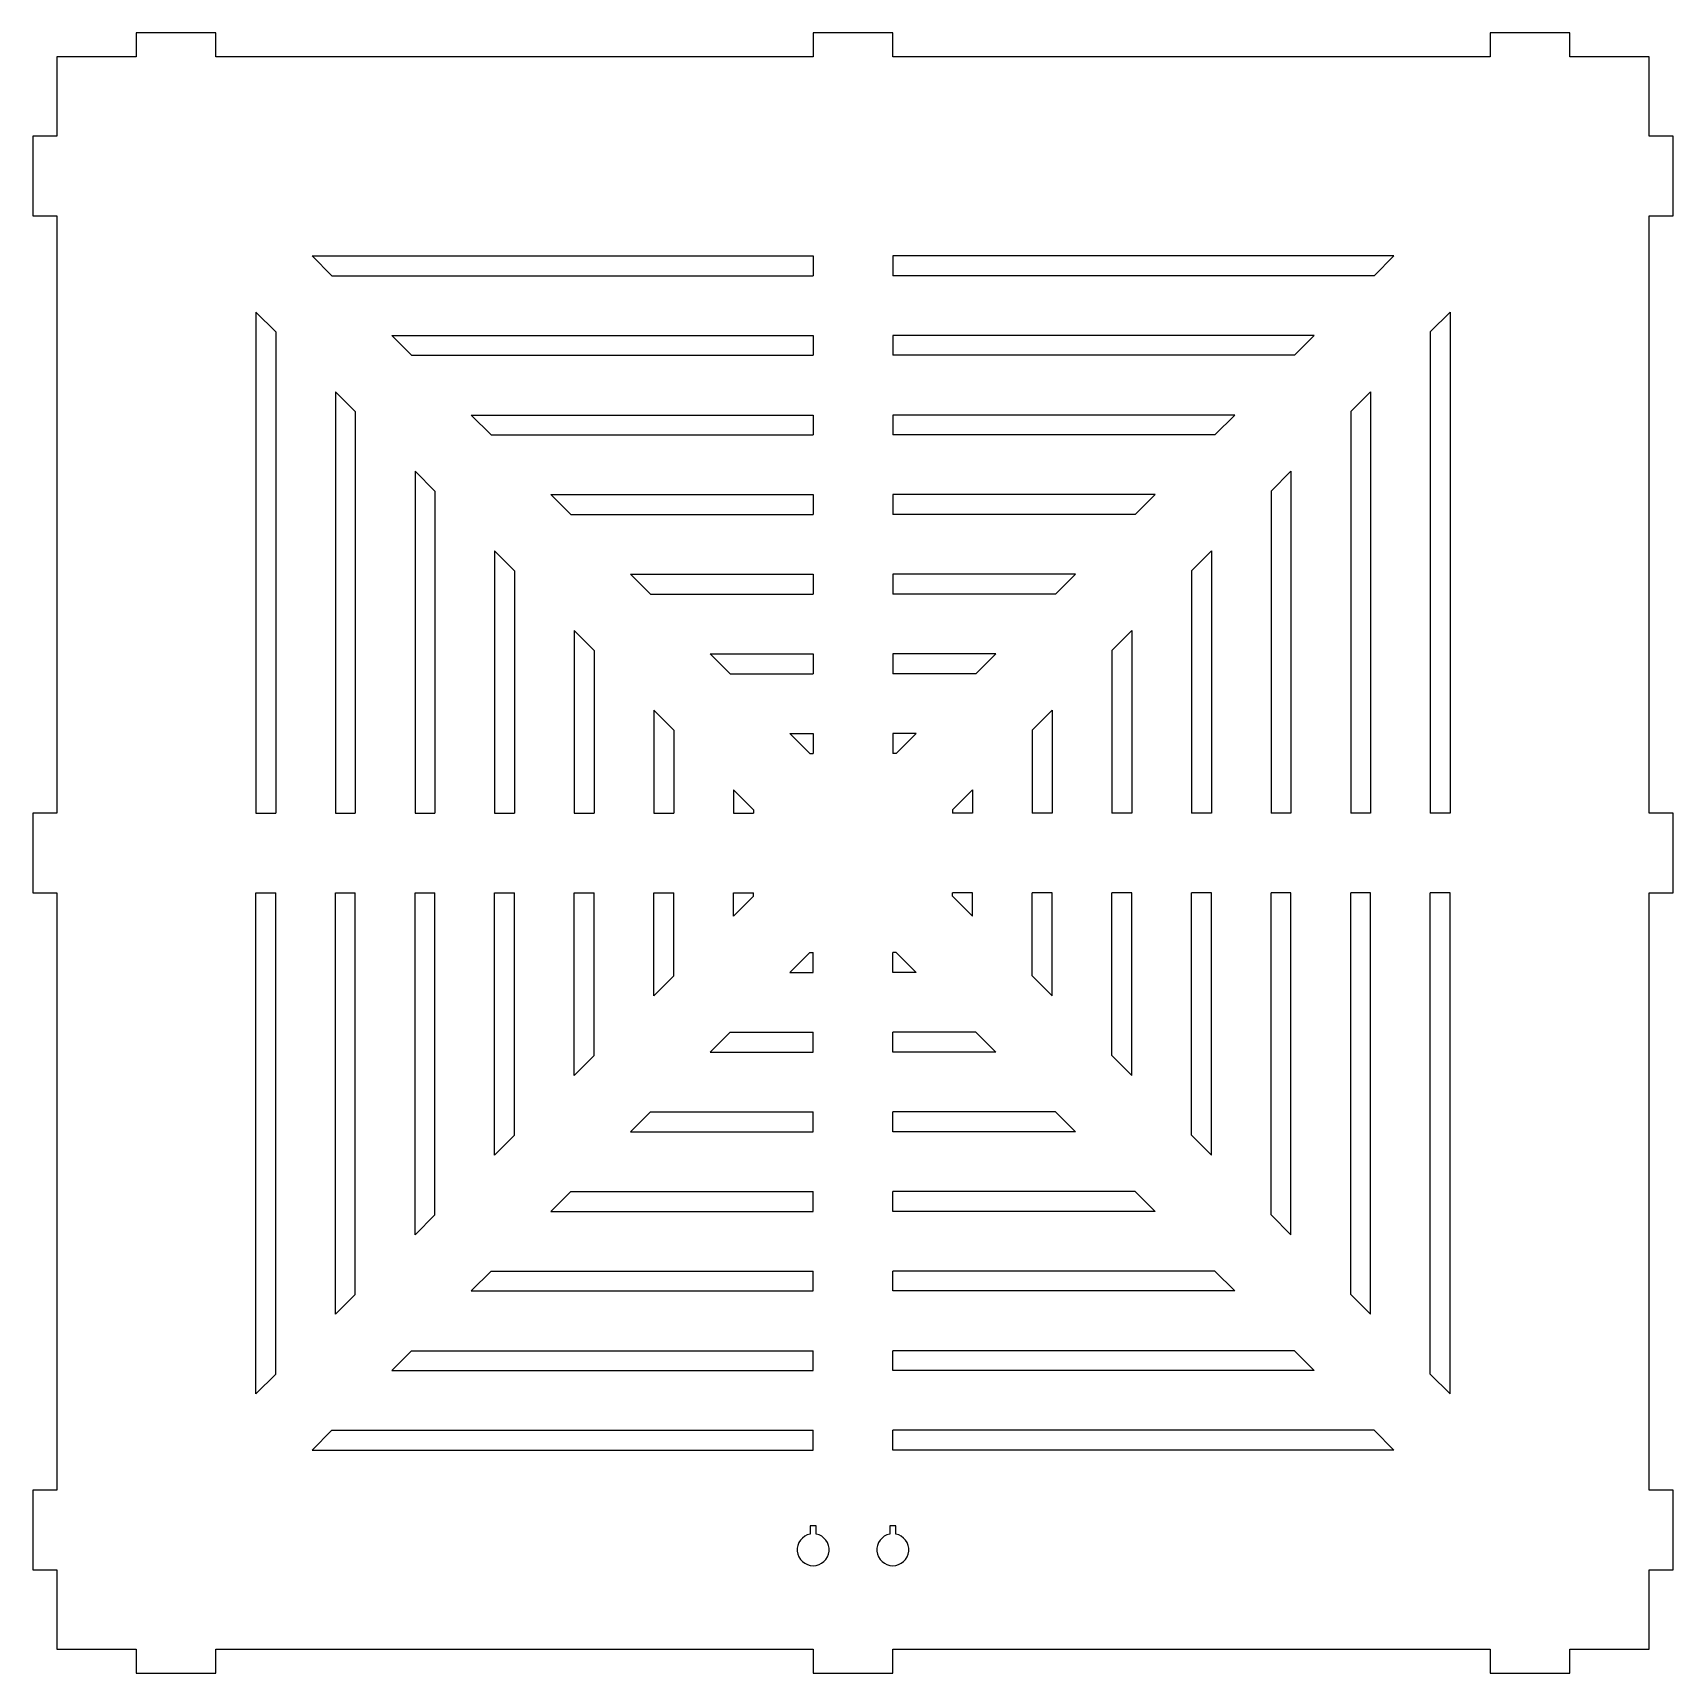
# Model space of a CAD drawing. Header units: millimetres. Extents: x -6 to 406, y -6 to 406.
import ezdxf

# ---------------------------------------------------------------- set-up
doc = ezdxf.new("R2010")
doc.units = ezdxf.units.MM

msp = doc.modelspace()

# ---------------------------------------------------------------- linework, layer by layer
for p, q in [((40, 406), (20, 406)), ((20, 406), (20, 400)), ((40, 400), (40, 406)), ((210, 406), (190, 406)), ((190, 406), (190, 400)), ((210, 400), (210, 406)), ((380, 406), (360, 406)), ((360, 406), (360, 400)), ((380, 400), (380, 406)), ((20, 400), (0, 400)), ((0, 400), (0, 380)), ((190, 400), (40, 400)), ((360, 400), (210, 400)), ((400, 400), (380, 400)), ((400, 380), (400, 400)), ((0, 380), (-6, 380)), ((-6, 380), (-6, 360)), ((406, 380), (400, 380)), ((406, 360), (406, 380)), ((-6, 360), (0, 360)), ((0, 360), (0, 210)), ((400, 210), (400, 360)), ((400, 360), (406, 360)), ((64.14, 350), (190, 350)), ((64.14, 350), (69.14, 345)), ((190, 350), (190, 345)), ((335.86, 350), (210, 350)), ((210, 350), (210, 345)), ((335.86, 350), (330.86, 345)), ((69.14, 345), (190, 345)), ((330.86, 345), (210, 345)), ((50, 335.86), (50, 210)), ((50, 335.86), (55, 330.86)), ((350, 335.86), (345, 330.86)), ((350, 335.86), (350, 210)), ((55, 330.86), (55, 210)), ((84.14, 330), (190, 330)), ((84.14, 330), (89.14, 325)), ((190, 330), (190, 325)), ((315.86, 330), (210, 330)), ((210, 330), (210, 325)), ((315.86, 330), (310.86, 325)), ((345, 330.86), (345, 210)), ((89.14, 325), (190, 325)), ((310.86, 325), (210, 325)), ((70, 315.86), (70, 210)), ((70, 315.86), (75, 310.86)), ((330, 315.86), (325, 310.86)), ((330, 315.86), (330, 210)), ((75, 310.86), (75, 210)), ((104.14, 310), (190, 310)), ((104.14, 310), (109.14, 305)), ((190, 310), (190, 305)), ((295.86, 310), (210, 310)), ((210, 310), (210, 305)), ((295.86, 310), (290.86, 305)), ((325, 310.86), (325, 210)), ((109.14, 305), (190, 305)), ((290.86, 305), (210, 305)), ((90, 295.86), (90, 210)), ((90, 295.86), (95, 290.86)), ((310, 295.86), (305, 290.86)), ((310, 295.86), (310, 210)), ((95, 290.86), (95, 210)), ((124.14, 290), (190, 290)), ((124.14, 290), (129.14, 285)), ((190, 290), (190, 285)), ((275.86, 290), (210, 290)), ((210, 290), (210, 285)), ((275.86, 290), (270.86, 285)), ((305, 290.86), (305, 210)), ((129.14, 285), (190, 285)), ((270.86, 285), (210, 285)), ((110, 275.86), (110, 210)), ((110, 275.86), (115, 270.86)), ((290, 275.86), (285, 270.86)), ((290, 275.86), (290, 210)), ((115, 270.86), (115, 210)), ((144.14, 270), (190, 270)), ((144.14, 270), (149.14, 265)), ((190, 270), (190, 265)), ((255.86, 270), (210, 270)), ((210, 270), (210, 265)), ((255.86, 270), (250.86, 265)), ((285, 270.86), (285, 210)), ((149.14, 265), (190, 265)), ((250.86, 265), (210, 265)), ((130, 255.86), (130, 210)), ((130, 255.86), (135, 250.86)), ((270, 255.86), (265, 250.86)), ((270, 255.86), (270, 210)), ((135, 250.86), (135, 210)), ((164.14, 250), (190, 250)), ((164.14, 250), (169.14, 245)), ((190, 250), (190, 245)), ((235.86, 250), (210, 250)), ((210, 250), (210, 245)), ((235.86, 250), (230.86, 245)), ((265, 250.86), (265, 210)), ((169.14, 245), (190, 245)), ((230.86, 245), (210, 245)), ((150, 235.86), (150, 210)), ((150, 235.86), (155, 230.86)), ((250, 235.86), (245, 230.86)), ((250, 235.86), (250, 210)), ((155, 230.86), (155, 210)), ((245, 230.86), (245, 210)), ((184.14, 230), (190, 230)), ((184.14, 230), (189.14, 225)), ((190, 230), (190, 225)), ((215.86, 230), (210, 230)), ((210, 230), (210, 225)), ((215.86, 230), (210.86, 225)), ((189.14, 225), (190, 225)), ((210.86, 225), (210, 225)), ((170, 215.86), (170, 210)), ((170, 215.86), (175, 210.86)), ((230, 215.86), (225, 210.86)), ((230, 215.86), (230, 210)), ((175, 210.86), (175, 210)), ((225, 210.86), (225, 210)), ((0, 210), (-6, 210)), ((-6, 210), (-6, 190)), ((50, 210), (55, 210)), ((70, 210), (75, 210)), ((90, 210), (95, 210)), ((110, 210), (115, 210)), ((130, 210), (135, 210)), ((150, 210), (155, 210)), ((170, 210), (175, 210)), ((230, 210), (225, 210)), ((250, 210), (245, 210)), ((270, 210), (265, 210)), ((290, 210), (285, 210)), ((310, 210), (305, 210)), ((330, 210), (325, 210)), ((350, 210), (345, 210)), ((406, 210), (400, 210)), ((406, 190), (406, 210)), ((-6, 190), (0, 190)), ((0, 190), (0, 40)), ((50, 64.14), (50, 190)), ((50, 190), (55, 190)), ((55, 69.14), (55, 190)), ((70, 84.14), (70, 190)), ((70, 190), (75, 190)), ((75, 89.14), (75, 190)), ((90, 104.14), (90, 190)), ((90, 190), (95, 190)), ((95, 109.14), (95, 190)), ((110, 124.14), (110, 190)), ((110, 190), (115, 190)), ((115, 129.14), (115, 190)), ((130, 144.14), (130, 190)), ((130, 190), (135, 190)), ((135, 149.14), (135, 190)), ((150, 164.14), (150, 190)), ((150, 190), (155, 190)), ((155, 169.14), (155, 190)), ((170, 184.14), (170, 190)), ((170, 190), (175, 190)), ((175, 189.14), (175, 190)), ((225, 189.14), (225, 190)), ((230, 190), (225, 190)), ((230, 184.14), (230, 190)), ((245, 169.14), (245, 190)), ((250, 190), (245, 190)), ((250, 164.14), (250, 190)), ((265, 149.14), (265, 190)), ((270, 190), (265, 190)), ((270, 144.14), (270, 190)), ((285, 129.14), (285, 190)), ((290, 190), (285, 190)), ((290, 124.14), (290, 190)), ((305, 109.14), (305, 190)), ((310, 190), (305, 190)), ((310, 104.14), (310, 190)), ((325, 89.14), (325, 190)), ((330, 190), (325, 190)), ((330, 84.14), (330, 190)), ((345, 69.14), (345, 190)), ((350, 190), (345, 190)), ((350, 64.14), (350, 190)), ((400, 40), (400, 190)), ((400, 190), (406, 190)), ((170, 184.14), (175, 189.14)), ((230, 184.14), (225, 189.14)), ((184.14, 170), (189.14, 175)), ((189.14, 175), (190, 175)), ((190, 170), (190, 175)), ((210.86, 175), (210, 175)), ((210, 170), (210, 175)), ((215.86, 170), (210.86, 175)), ((150, 164.14), (155, 169.14)), ((184.14, 170), (190, 170)), ((215.86, 170), (210, 170)), ((250, 164.14), (245, 169.14)), ((164.14, 150), (169.14, 155)), ((169.14, 155), (190, 155)), ((190, 150), (190, 155)), ((230.86, 155), (210, 155)), ((210, 150), (210, 155)), ((235.86, 150), (230.86, 155)), ((130, 144.14), (135, 149.14)), ((164.14, 150), (190, 150)), ((235.86, 150), (210, 150)), ((270, 144.14), (265, 149.14)), ((144.14, 130), (149.14, 135)), ((149.14, 135), (190, 135)), ((190, 130), (190, 135)), ((250.86, 135), (210, 135)), ((210, 130), (210, 135)), ((255.86, 130), (250.86, 135)), ((110, 124.14), (115, 129.14)), ((144.14, 130), (190, 130)), ((255.86, 130), (210, 130)), ((290, 124.14), (285, 129.14)), ((124.14, 110), (129.14, 115)), ((129.14, 115), (190, 115)), ((190, 110), (190, 115)), ((270.86, 115), (210, 115)), ((210, 110), (210, 115)), ((275.86, 110), (270.86, 115)), ((90, 104.14), (95, 109.14)), ((124.14, 110), (190, 110)), ((275.86, 110), (210, 110)), ((310, 104.14), (305, 109.14)), ((104.14, 90), (109.14, 95)), ((109.14, 95), (190, 95)), ((190, 90), (190, 95)), ((290.86, 95), (210, 95)), ((210, 90), (210, 95)), ((295.86, 90), (290.86, 95)), ((70, 84.14), (75, 89.14)), ((104.14, 90), (190, 90)), ((295.86, 90), (210, 90)), ((330, 84.14), (325, 89.14)), ((84.14, 70), (89.14, 75)), ((89.14, 75), (190, 75)), ((190, 70), (190, 75)), ((310.86, 75), (210, 75)), ((210, 70), (210, 75)), ((315.86, 70), (310.86, 75)), ((50, 64.14), (55, 69.14)), ((84.14, 70), (190, 70)), ((315.86, 70), (210, 70)), ((350, 64.14), (345, 69.14)), ((64.14, 50), (69.14, 55)), ((69.14, 55), (190, 55)), ((190, 50), (190, 55)), ((330.86, 55), (210, 55)), ((210, 50), (210, 55)), ((335.86, 50), (330.86, 55)), ((64.14, 50), (190, 50)), ((335.86, 50), (210, 50)), ((0, 40), (-6, 40)), ((-6, 40), (-6, 20)), ((406, 40), (400, 40)), ((406, 20), (406, 40)), ((190.75, 31), (189.25, 31)), ((189.25, 31), (189.25, 28.93)), ((190.75, 28.93), (190.75, 31)), ((210.75, 31), (209.25, 31)), ((209.25, 31), (209.25, 28.93)), ((210.75, 28.93), (210.75, 31)), ((-6, 20), (0, 20)), ((0, 20), (0, 0)), ((400, 0), (400, 20)), ((400, 20), (406, 20)), ((0, 0), (20, 0)), ((20, 0), (20, -6)), ((40, -6), (40, 0)), ((40, 0), (190, 0)), ((190, 0), (190, -6)), ((210, -6), (210, 0)), ((210, 0), (360, 0)), ((360, 0), (360, -6)), ((380, -6), (380, 0)), ((380, 0), (400, 0)), ((20, -6), (40, -6)), ((190, -6), (210, -6)), ((360, -6), (380, -6))]:
    msp.add_line(p, q)
for centre in [(190, 25), (210, 25)]:
    msp.add_arc(centre, 4, 100.8069, 79.1931)

doc.saveas('drawing.dxf')
